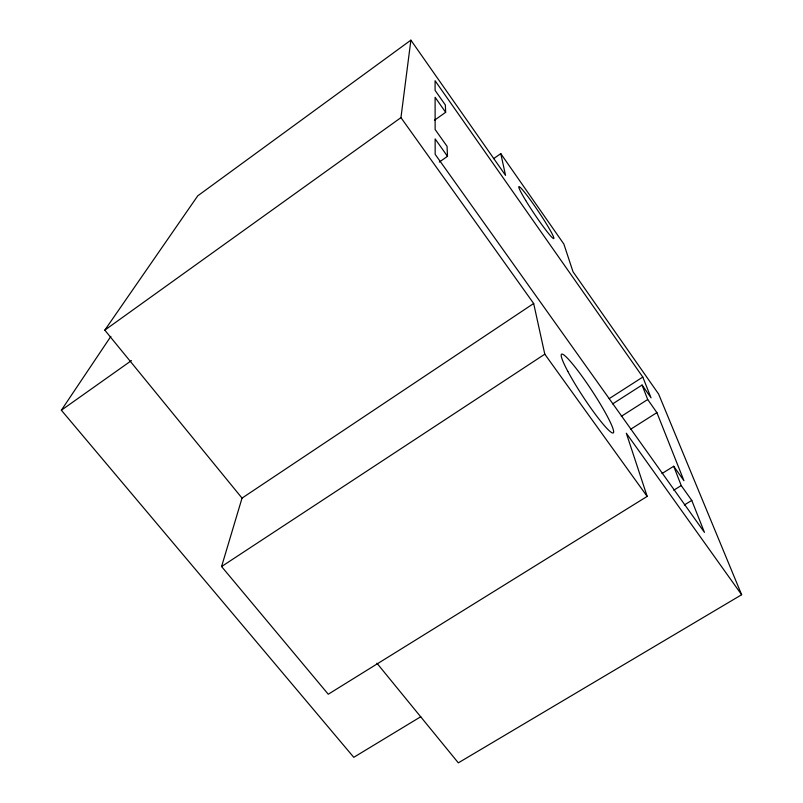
<?xml version="1.0" encoding="UTF-8"?>
<svg xmlns="http://www.w3.org/2000/svg" width="803" height="803" viewBox="0 0 803 803"><rect width="100%" height="100%" fill="white"/><g stroke="black" fill="none" stroke-linecap="round" stroke-linejoin="round"><path stroke-width="1.2" d="M647.168 496.395L544.795 354.183L533.664 303.484L400.948 117.629L410.885 40.15L197.749 195.832L104.812 330.133L242.034 498.111L221.578 566.547L328.266 694.234L647.168 496.395L626.32 433.229L741.641 594.732L458.322 762.85L376.928 663.218M420.792 716.708L353.772 757.319L61.359 410.223L110.864 336.387M104.812 330.133L400.948 117.629M434.453 120.279L445.655 112.3L445.344 104.992L435.096 90.388L435.085 80.732L642.801 377.069L651.042 397.826L642.059 385.038L612.639 403.889M61.359 410.223L131.441 360.597M439.321 162.065L447.492 156.314L447.07 146.357L435.136 129.504L435.106 97.304L445.655 112.3M493.604 158.643L500.781 153.634L563.867 244.062L573.011 271.755L658.601 394.022L741.641 594.732M242.034 498.111L533.664 303.484M221.578 566.547L544.795 354.183M609.196 398.639L642.801 377.069M621.301 416.335L647.7 399.513L642.059 385.038M630.546 429.324L656.904 412.612L647.7 399.513M662.003 473.539L673.697 466.252L683.945 480.706L656.904 412.612M673.767 490.181L681.225 485.564L673.697 466.252M684.317 504.987L691.764 500.41L681.225 485.564M447.492 156.314L435.146 138.929L435.166 154.327L704.452 532.389L691.764 500.41M410.885 40.15L505.549 175.385L500.781 153.634M567.841 371.387A47.066 5.35 56.7 0 0 612.287 432.897A47.066 5.35 56.7 0 0 582.075 376.356A47.066 5.35 56.7 0 0 567.841 371.387M525.714 200.459A31.257 2.369 56.1 0 0 553.769 238.551A31.257 2.369 56.1 0 0 529.548 198.803A31.257 2.369 56.1 0 0 525.714 200.459"/></g></svg>
